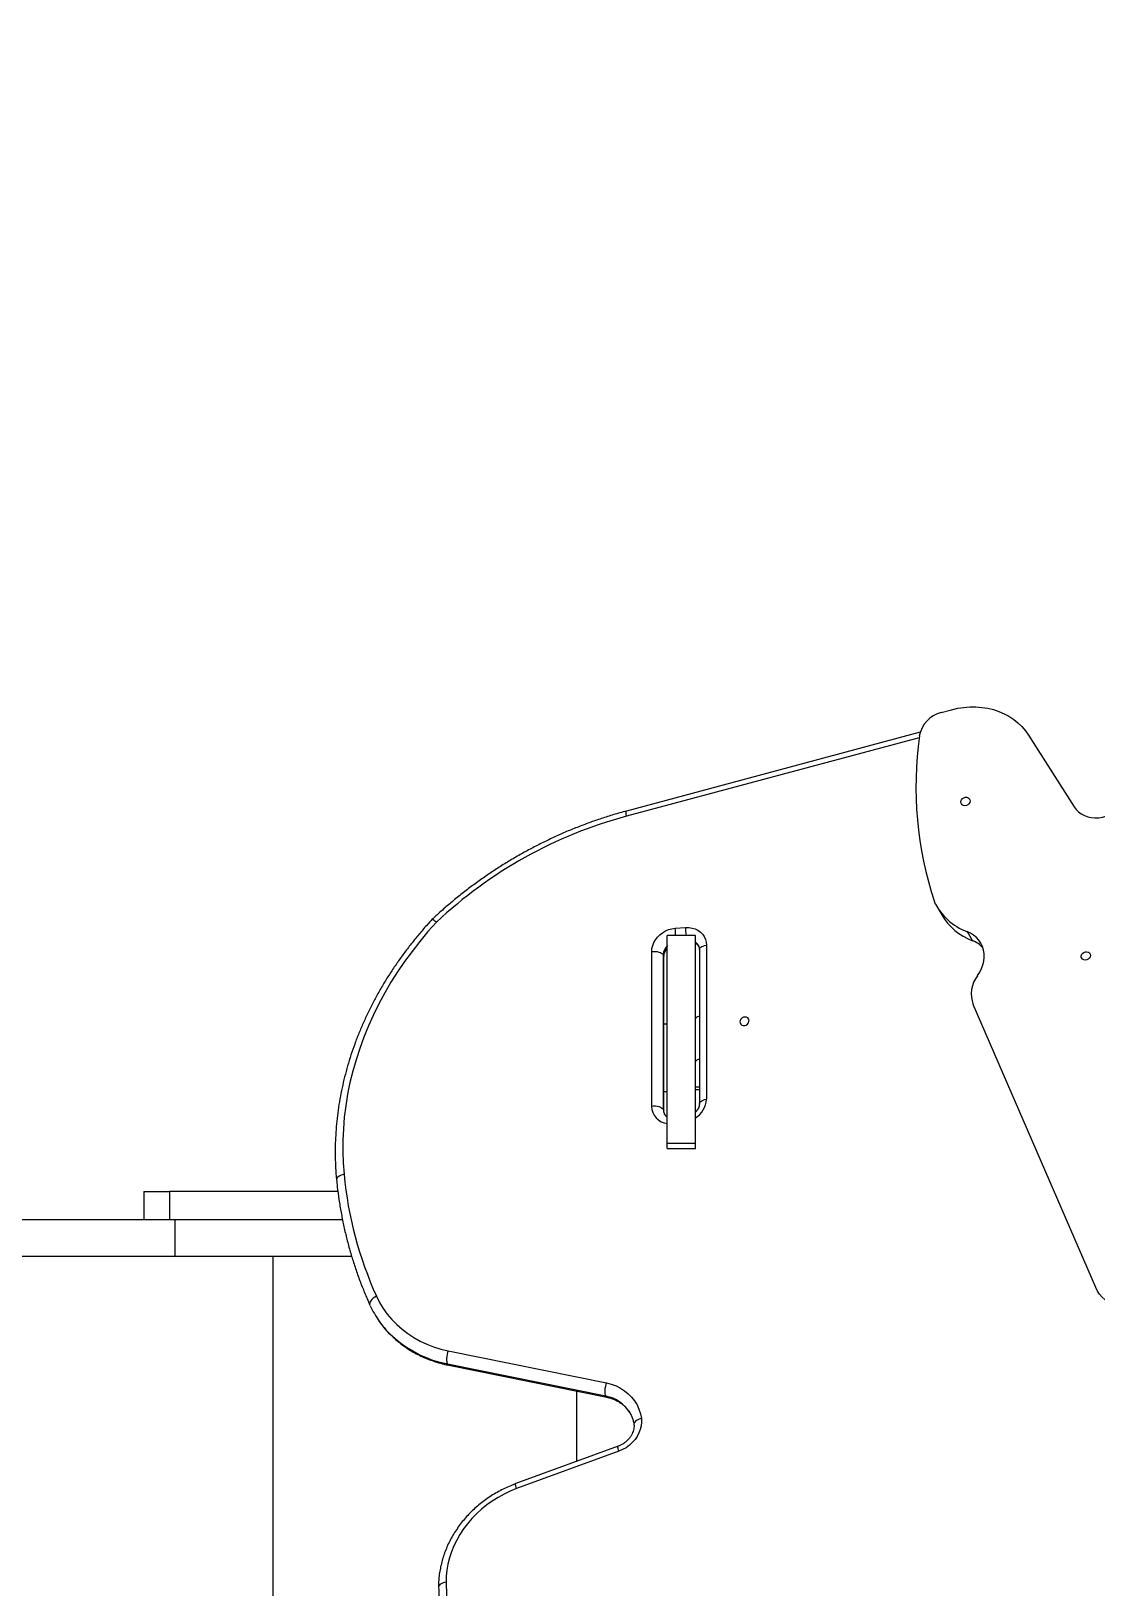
# Model space of a CAD drawing. Header units: millimetres. Extents: x -6089 to 4469, y -5168 to 4598.
# Drawn here: x -588 to 201, y 32 to 1185 of the extents above; entities that cross this region are included whole.
import ezdxf

# ---------------------------------------------------------------- set-up
doc = ezdxf.new("R2010")
doc.units = ezdxf.units.MM
doc.layers.add('DIKOM_РАЗМЕР_ЗОНА', color=7, linetype='Continuous')
doc.layers.add('DIKOM_РАЗМЕР_ОБЪЕКТА', color=7, linetype='Continuous')
doc.styles.add('style1', font='arial.ttf', dxfattribs={"width": 0.8})
doc.dimstyles.new('1-50', dxfattribs={"dimtxt": 300, "dimasz": 200, "dimexe": 100, "dimexo": 0, "dimgap": 100, "dimtad": 1, "dimdec": 0, "dimtxsty": 'style1', "dimcen": 0, "dimclrd": 7, "dimclre": 7, "dimadec": 1, "dimazin": 2, "dimtfac": 1, "dimtdec": 0, "dimtmove": 1, "dimatfit": 3, "dimfxl": 0, "dimlwd": 25, "dimlwe": 18, "dimarcsym": 0})

# ---------------------------------------------------------------- blocks, each defined once
blk = doc.blocks.new('*D16')
at = {"layer": 'Defpoints', "color": 0, "transparency": 16777216}
for p in [(252.2, 2454.2), (-3956.1, -2205.1), (1331.7, -2205.1)]:
    blk.add_point(p, dxfattribs=at)
at = {"layer": 'DIKOM_РАЗМЕР_ОБЪЕКТА', "color": 7, "lineweight": 18, "transparency": 16777216}
for p, q in [((252.2, 2454.2), (-4056.1, 2454.2)), ((1331.7, -2205.1), (-4056.1, -2205.1))]:
    blk.add_line(p, q, dxfattribs=at)
at = {"layer": 'DIKOM_РАЗМЕР_ОБЪЕКТА', "color": 7, "lineweight": 25, "transparency": 16777216}
blk.add_line((-3956.1, 2254.2), (-3956.1, -2005.1), dxfattribs=at)
at = {"layer": 'DIKOM_РАЗМЕР_ОБЪЕКТА', "color": 7, "transparency": 16777216}
for points in [[(-3989.4, 2254.2), (-3922.7, 2254.2), (-3956.1, 2454.2)], [(-3989.4, -2005.1), (-3922.7, -2005.1), (-3956.1, -2205.1)]]:
    blk.add_solid(points, dxfattribs=at)
at = {"layer": 'DIKOM_РАЗМЕР_ОБЪЕКТА', "color": 0, "transparency": 16777216, "insert": (-4209.2, 15.4), "char_height": 300, "attachment_point": 5, "rotation": 90, "style": 'style1'}
blk.add_mtext('4600', dxfattribs=at)
blk = doc.blocks.new('*D15')
at = {"layer": 'Defpoints', "color": 0, "transparency": 16777216}
for p in [(-2705.3, 275), (2537.3, -1127), (2537.3, -3223.6)]:
    blk.add_point(p, dxfattribs=at)
at = {"layer": 'DIKOM_РАЗМЕР_ОБЪЕКТА', "color": 7, "lineweight": 18, "transparency": 16777216}
for p, q in [((-2705.3, 275), (-2705.3, -3323.6)), ((2537.3, -1127), (2537.3, -3323.6))]:
    blk.add_line(p, q, dxfattribs=at)
at = {"layer": 'DIKOM_РАЗМЕР_ОБЪЕКТА', "color": 7, "lineweight": 25, "transparency": 16777216}
blk.add_line((-2505.3, -3223.6), (2337.3, -3223.6), dxfattribs=at)
at = {"layer": 'DIKOM_РАЗМЕР_ОБЪЕКТА', "color": 7, "transparency": 16777216}
for points in [[(-2505.3, -3190.3), (-2505.3, -3257), (-2705.3, -3223.6)], [(2337.3, -3190.3), (2337.3, -3257), (2537.3, -3223.6)]]:
    blk.add_solid(points, dxfattribs=at)
at = {"layer": 'DIKOM_РАЗМЕР_ОБЪЕКТА', "color": 0, "transparency": 16777216, "insert": (-84, -2970.3), "char_height": 300, "attachment_point": 5, "style": 'style1'}
blk.add_mtext('5300', dxfattribs=at)
blk = doc.blocks.new('*D13')
at = {"layer": 'Defpoints', "color": 0, "transparency": 16777216}
for p in [(-5638.6, 4598.4), (277.6, 4598.4), (709.9, -4341.7)]:
    blk.add_point(p, dxfattribs=at)
at = {"layer": 'DIKOM_РАЗМЕР_ЗОНА', "color": 7, "lineweight": 18, "transparency": 16777216}
for p, q in [((277.6, 4598.4), (-5738.6, 4598.4)), ((709.9, -4341.7), (-5738.6, -4341.7))]:
    blk.add_line(p, q, dxfattribs=at)
at = {"layer": 'DIKOM_РАЗМЕР_ЗОНА', "color": 7, "lineweight": 25, "transparency": 16777216}
blk.add_line((-5638.6, -4141.7), (-5638.6, 4398.4), dxfattribs=at)
at = {"layer": 'DIKOM_РАЗМЕР_ЗОНА', "color": 7, "transparency": 16777216}
for points in [[(-5671.9, 4398.4), (-5605.2, 4398.4), (-5638.6, 4598.4)], [(-5671.9, -4141.7), (-5605.2, -4141.7), (-5638.6, -4341.7)]]:
    blk.add_solid(points, dxfattribs=at)
at = {"layer": 'DIKOM_РАЗМЕР_ЗОНА', "color": 0, "transparency": 16777216, "insert": (-5891.7, -90.1), "char_height": 300, "attachment_point": 5, "rotation": 90, "style": 'style1'}
blk.add_mtext('8900', dxfattribs=at)

msp = doc.modelspace()

# ---------------------------------------------------------------- linework, layer by layer
at = {"color": 7, "linetype": 'Continuous', "lineweight": 15}
for p, q in [((86.2, 680.1), (93.9, 682.2)), ((70.5, 665.5), (-147.1, 607.1)), ((150.9, 663.4), (184.7, 610.2)), ((82.7, 536.9), (86.6, 530.2)), ((-111, 520.2), (-103.3, 520.7)), ((-95.9, 514.8), (-116.9, 514.8)), ((-116.9, 360.8), (-116.9, 514.8)), ((-95.9, 360.8), (-95.9, 514.8)), ((-87.9, 507.6), (-87.9, 393.4)), ((105.4, 517.7), (109.3, 511)), ((-128.4, 388.4), (-128.4, 503)), ((-119.9, 500.7), (-119.9, 386.1)), ((-119.6, 500.2), (-119.9, 500.7)), ((-119.6, 385.6), (-119.6, 500.2)), ((-119.4, 384.8), (-119.4, 499.4)), ((-93.1, 504.5), (-93.1, 390.3)), ((200.7, 253.9), (109.9, 463.6)), ((-95.5, 454), (-95.9, 454)), ((-116.9, 449), (-119.4, 449)), ((-95.9, 400.7), (-93.1, 400.7)), ((-119.9, 386.1), (-119.6, 385.6)), ((-116.9, 360.8), (-95.9, 360.8)), ((-116.9, 357), (-116.9, 360.8)), ((-95.9, 357), (-95.9, 360.8)), ((-116.9, 357), (-95.9, 357)), ((-504.8, 325), (-504.8, 304)), ((-504.8, 325), (-485.9, 325)), ((-485.9, 325), (-485.9, 304)), ((-361, 325), (-485.9, 325)), ((-481.7, 304), (-1760.2, 304)), ((-481.7, 277), (-481.7, 304)), ((-467.2, 304), (-481.7, 304)), ((-357.5, 304), (-467.2, 304)), ((-481.7, 277), (-1760.2, 277)), ((-350.9, 277), (-481.7, 277)), ((-337.3, 240.9), (-337.1, 240.6)), ((-162.5, 173.3), (-279.8, 197.1)), ((-279.4, 207), (-162, 183.2)), ((-278.9, 196.3), (-161.6, 172.5)), ((-153.4, 136.2), (-229.2, 108.5)), ((-152.8, 132.5), (-228.6, 104.8))]:
    msp.add_line(p, q, dxfattribs=at)
at = {"color": 8, "linetype": 'Continuous', "lineweight": 15}
for p, q in [((69.8, 661.4), (-147.1, 603.2)), ((-116.9, 399), (-119.4, 399)), ((-95.9, 402.7), (-93.1, 402.7)), ((-408.9, -269), (-408.9, 277)), ((-183.9, 125), (-183.9, 177))]:
    msp.add_line(p, q, dxfattribs=at)
at = {"color": 7, "linetype": 'Continuous', "lineweight": 15, "flags": 128}
for points in [[(93.9, 682.2), (98.4, 683.3), (102.9, 684), (107.4, 684.3), (111.9, 684.3), (116.3, 684), (120.6, 683.3), (124.8, 682.3), (128.9, 681), (132.8, 679.3), (136.4, 677.4), (139.9, 675.1), (143, 672.5), (146, 669.7), (148.6, 666.7), (150.9, 663.4)], [(101.1, 612.4), (100.8, 613.4), (100.8, 614.4), (101.2, 615.4), (101.9, 616.3), (102.9, 616.9), (104, 617.3), (105.1, 617.3), (106.1, 616.9), (106.9, 616.3), (107.4, 615.5), (107.5, 614.5), (107.3, 613.5), (106.7, 612.5), (105.9, 611.7), (104.8, 611.2), (103.7, 611), (102.7, 611.2), (101.7, 611.7), (101.1, 612.4)], [(184.7, 610.2), (186.2, 608.2), (187.9, 606.5), (190, 605), (192.3, 603.8), (194.8, 602.9), (197.4, 602.3), (200.1, 602.1), (202.9, 602.2), (205.7, 602.6), (208.5, 603.4), (211.2, 604.5), (213.7, 605.9)], [(-288, 524.7), (-294.3, 517.7), (-300.3, 510.5), (-306.1, 503.1), (-311.6, 495.6), (-316.8, 488), (-321.7, 480.2), (-326.3, 472.3), (-330.6, 464.3), (-334.7, 456.1), (-338.4, 447.9), (-341.8, 439.6), (-344.8, 431.2), (-347.6, 422.8), (-350, 414.3), (-352.1, 405.8), (-353.8, 397.3), (-355.2, 388.7), (-356.3, 380.2), (-357, 371.6), (-357.4, 363.1), (-357.5, 354.6), (-357.2, 346.2), (-356.5, 337.8)], [(-128.4, 503), (-128.3, 505.2), (-127.7, 507.5), (-126.8, 509.7), (-125.6, 511.7), (-124.1, 513.7), (-122.4, 515.4), (-120.4, 516.9), (-118.2, 518.2), (-115.9, 519.2), (-113.5, 519.8), (-111, 520.2)], [(-103.3, 520.7), (-100.9, 520.7), (-98.5, 520.4), (-96.2, 519.7), (-94.2, 518.7), (-92.3, 517.4), (-90.8, 515.8), (-89.5, 514), (-88.6, 512), (-88.1, 509.8), (-87.9, 507.6)], [(113.1, 485.1), (114.8, 487.6), (116.1, 490.3), (117.1, 493), (117.8, 495.8), (118, 498.6), (118, 501.4), (117.5, 504.1), (116.7, 506.6), (115.6, 509.1), (114.1, 511.3), (112.3, 513.3), (110.2, 515.1), (107.9, 516.5), (105.4, 517.7)], [(-128.4, 503), (-127.1, 503.1), (-125.7, 503.1), (-124.4, 502.9), (-123.1, 502.6), (-122, 502.3), (-121.1, 501.8), (-120.4, 501.3), (-119.9, 500.7)], [(190.3, 498), (189.9, 498.9), (190, 499.9), (190.4, 500.9), (191.1, 501.8), (192.1, 502.4), (193.1, 502.8), (194.2, 502.8), (195.3, 502.5), (196, 501.9), (196.5, 501), (196.7, 500), (196.5, 499), (195.9, 498), (195, 497.3), (194, 496.8), (192.9, 496.6), (191.8, 496.7), (190.9, 497.2), (190.3, 498)], [(-95.9, 453.1), (-95.8, 453.5), (-95.6, 453.9), (-95.3, 454.2), (-94.8, 454.6), (-94.3, 454.8), (-93.6, 455.1), (-93.1, 455.2)], [(-56.7, 453), (-57.3, 453.7), (-58.2, 454.2), (-59.3, 454.3), (-60.4, 454.2), (-61.4, 453.7), (-62.3, 452.9), (-62.8, 451.9), (-63.1, 450.9), (-62.9, 449.9), (-62.4, 449.1), (-61.6, 448.4), (-60.6, 448.1), (-59.5, 448.1), (-58.4, 448.5), (-57.5, 449.1), (-56.8, 450), (-56.4, 451), (-56.3, 452), (-56.7, 453)], [(-95.9, 421.3), (-95.8, 421.6), (-95.6, 422), (-95.3, 422.3), (-94.8, 422.7), (-94.3, 422.9), (-93.6, 423.2), (-93.1, 423.3)], [(-128.4, 388.4), (-127.1, 388.5), (-125.7, 388.5), (-124.4, 388.3), (-123.1, 388), (-122, 387.7), (-121.1, 387.2), (-120.4, 386.7), (-119.9, 386.1)], [(231.1, 239.3), (227.9, 239), (224.7, 238.9), (221.5, 239.1), (218.4, 239.7), (215.5, 240.5), (212.7, 241.7), (210.1, 243.1), (207.7, 244.8), (205.5, 246.8), (203.6, 248.9), (202, 251.3), (200.7, 253.9)], [(-332.4, 247.4), (-330.1, 242.8), (-327.4, 238.3), (-324.4, 234.1), (-321.1, 230.1), (-317.4, 226.4), (-313.5, 222.9), (-309.3, 219.7), (-304.8, 216.8), (-300.1, 214.2), (-295.2, 211.9), (-290.1, 209.9), (-284.8, 208.3), (-279.4, 207)], [(-279.4, 207), (-279.8, 205.6), (-280.1, 204.2), (-280.4, 202.8), (-280.5, 201.4), (-280.5, 200), (-280.4, 198.8), (-280.2, 197.8), (-279.8, 197.1)], [(-162, 183.2), (-162.5, 181.9), (-162.8, 180.4), (-163.1, 179), (-163.2, 177.6), (-163.2, 176.3), (-163.1, 175.1), (-162.9, 174.1), (-162.5, 173.3)], [(-162, 183.2), (-158.4, 182.3), (-154.9, 181), (-151.6, 179.3), (-148.5, 177.4), (-145.8, 175.1), (-143.3, 172.6), (-141.1, 169.8), (-139.3, 166.8), (-137.9, 163.6), (-136.8, 160.2), (-136.1, 156.7)], [(-136.1, 156.7), (-136, 154), (-136.3, 151.4), (-136.9, 148.7), (-137.9, 146.1), (-139.2, 143.5), (-140.8, 141.1), (-142.8, 138.9), (-145, 136.9), (-147.4, 135.1), (-150, 133.7), (-152.8, 132.5)], [(-228.6, 104.8), (-233.3, 102.9), (-237.8, 100.8), (-242.3, 98.3), (-246.6, 95.6), (-250.7, 92.7), (-254.6, 89.5), (-258.3, 86.2), (-261.8, 82.6), (-265, 78.8), (-268, 74.9), (-270.6, 70.8), (-273, 66.6), (-275.1, 62.3), (-276.9, 57.9), (-278.3, 53.4), (-279.5, 48.9), (-280.3, 44.4), (-280.7, 39.9), (-280.8, 35.4)], [(-280.8, 35.4), (-280.4, 16.3)]]:
    msp.add_lwpolyline(points, dxfattribs=at)
at = {"color": 8, "linetype": 'Continuous', "lineweight": 15, "flags": 128}
for points in [[(-147.1, 603.2), (-147.3, 604.4), (-147.4, 605.5), (-147.4, 606.3), (-147.3, 606.8), (-147.2, 607.1), (-147.1, 607.1)], [(-93.1, 504.5), (-93, 504.9), (-92.7, 505.5), (-92.1, 506.1), (-91.3, 506.6), (-90.3, 507), (-89.2, 507.4), (-87.9, 507.6)], [(-119.6, 500.2), (-119.4, 499.6), (-119.4, 499.4)], [(-93.1, 390.3), (-93, 390.7), (-92.7, 391.3), (-92.1, 391.9), (-91.3, 392.4), (-90.3, 392.9), (-89.2, 393.2), (-87.9, 393.4)], [(-119.6, 385.6), (-119.4, 385), (-119.4, 384.8)], [(-356.5, 337.8), (-357.9, 337.5), (-359.1, 337), (-360.2, 336.4), (-361.1, 335.8), (-361.7, 335.1), (-362, 334.4), (-362, 333.7)], [(-332.4, 247.4), (-333.7, 246.7), (-334.8, 245.9), (-335.8, 245), (-336.6, 244.1), (-337.2, 243.2), (-337.4, 242.3), (-337.5, 241.5), (-337.3, 240.9)], [(-279.8, 197.1), (-285.3, 198.3), (-290.6, 199.9), (-295.8, 201.9), (-300.8, 204.1), (-305.6, 206.6), (-310.2, 209.4), (-314.5, 212.5), (-318.6, 215.8), (-322.5, 219.4), (-326, 223.3), (-329.3, 227.4), (-330.5, 229)], [(-152.8, 132.5), (-153.1, 133.6), (-153.3, 134.6), (-153.5, 135.3), (-153.5, 135.9), (-153.4, 136.1), (-153.4, 136.2)], [(-228.6, 104.8), (-228.9, 105.9), (-229.2, 106.9), (-229.3, 107.7), (-229.3, 108.2), (-229.3, 108.4), (-229.2, 108.5)], [(-280.8, 35.4), (-282.2, 35.2), (-283.5, 34.8), (-284.5, 34.3), (-285.4, 33.7), (-286, 33.1), (-286.3, 32.4), (-286.4, 32)]]:
    msp.add_lwpolyline(points, dxfattribs=at)
at = {"color": 7, "linetype": 'Continuous', "lineweight": 15}
for centre, radius, start, end in [((91.4, 659), 21.8, 103.9526, 170.0247), ((340.9, 625.4), 273.5, 172.1403, 198.2129), ((-60.8, 282.8), 331.9, 105.084, 133.2169), ((121.1, 559.3), 44.5, 205.8532, 249.2622), ((125.1, 552.8), 44.7, 210.408, 249.213), ((101.9, 492), 20.4, 42.0501, 68.9252), ((130.2, 471.5), 21.8, 141.5198, 201.3968), ((-73.7, 364.8), 284.1, 185.4567, 204.4099), ((-270.6, 271.1), 73.2, 204.8241, 215.1307)]:
    msp.add_arc(centre, radius, start, end, dxfattribs=at)
at = {"color": 8, "linetype": 'Continuous', "lineweight": 15}
for centre, radius, start, end in [((-85.3, 518.7), 25.8, 176.7028, 188.7558), ((-77.7, 519.2), 25.7, 176.6719, 190.0066), ((-110.1, 500.4), 9.73, 133.5956, 178.5842), ((-100.3, 503.7), 7.48, 29.8865, 53.5805), ((-100.1, 503.2), 7.5, 29.9089, 55.9564), ((-109.9, 500), 9.68, 135.6222, 178.6392), ((-105.3, 394.2), 17.4, 302.7899, 357.5289), ((-115.3, 388.5), 13.2, 180.5728, 263.0881), ((-112.3, 386), 7.53, 179.6219, 209.2713), ((-112.1, 385.6), 7.53, 179.6185, 209.8104), ((-278.6, 197.6), 1.39, 203.6634, 256.4186), ((-167.4, 147), 26.8, 31.2932, 79.5603), ((-161.3, 173.8), 1.39, 203.6812, 256.3057)]:
    msp.add_arc(centre, radius, start, end, dxfattribs=at)
at = {"color": 7, "linetype": 'Continuous', "lineweight": 15}
for points, knots in [([(-147.1, 607.1), (-148.7, 606.7), (-153.4, 605.4), (-161.2, 603.1), (-170.2, 600.1), (-179.2, 596.8), (-188.2, 593.3), (-197, 589.5), (-205.7, 585.4), (-214.4, 581.1), (-222.9, 576.6), (-231.2, 571.8), (-239.5, 566.8), (-247.5, 561.6), (-255.5, 556.1), (-263.2, 550.4), (-270.8, 544.5), (-278.2, 538.4), (-285.1, 532.5), (-289.4, 528.4), (-291.4, 526.6)], [0, 0, 0, 0, 0.030532, 0.088056, 0.145582, 0.203109, 0.260638, 0.318168, 0.375699, 0.433231, 0.490763, 0.548296, 0.605829, 0.663363, 0.720897, 0.778431, 0.835965, 0.893499, 0.951033, 1, 1, 1, 1]), ([(-291.4, 526.6), (-292.2, 525.7), (-295, 522.7), (-299.7, 517.3), (-305.4, 510.4), (-310.9, 503.3), (-316.1, 496.1), (-321.1, 488.8), (-325.9, 481.3), (-330.3, 473.8), (-334.5, 466.1), (-338.5, 458.3), (-342.1, 450.4), (-345.5, 442.5), (-348.6, 434.4), (-351.4, 426.4), (-353.9, 418.2), (-356.1, 410.1), (-358, 401.9), (-359.6, 393.7), (-360.9, 385.5), (-361.9, 377.2), (-362.6, 369), (-363, 360.8), (-363.1, 352.7), (-362.9, 344.5), (-362.5, 338.2), (-362.1, 334.6), (-362, 333.7)], [0, 0, 0, 0, 0.015345, 0.055847, 0.096349, 0.136851, 0.17735, 0.217847, 0.258341, 0.298831, 0.339319, 0.379802, 0.42028, 0.460754, 0.501221, 0.541681, 0.582135, 0.622581, 0.663018, 0.703447, 0.743866, 0.784274, 0.824672, 0.86506, 0.905435, 0.945799, 0.986152, 1, 1, 1, 1]), ([(-288, 524.7), (-288, 524.7), (-288.4, 525), (-289.3, 525.7), (-290.4, 526.4), (-291.2, 526.8), (-291.3, 526.6), (-291.3, 526.5)], [0, 0, 0, 0, 0.007923, 0.211465, 0.531761, 0.851853, 1, 1, 1, 1]), ([(-95.9, 509.2), (-95.5, 509), (-94.8, 508.5), (-94.1, 507.8), (-93.7, 507.2), (-93.6, 506.9)], [0, 0, 0, 0, 0.313632, 0.691864, 1, 1, 1, 1]), ([(-119.4, 499.4), (-119.4, 499.6), (-119.4, 500.2), (-119.2, 501.3), (-118.6, 502.7), (-117.9, 504.1), (-117.2, 505), (-116.9, 505.4)], [0, 0, 0, 0, 0.096674, 0.334236, 0.56332, 0.785647, 1, 1, 1, 1]), ([(-93.8, 507.4), (-93.8, 507.3), (-93.5, 506.9), (-93.2, 506), (-93.1, 505), (-93.1, 504.5), (-93.1, 504.5)], [0, 0, 0, 0, 0.101598, 0.550559, 0.932203, 1, 1, 1, 1]), ([(-118.6, 381.8), (-118.8, 382.2), (-119.1, 382.8), (-119.3, 383.8), (-119.4, 384.5), (-119.4, 384.8)], [0, 0, 0, 0, 0.382571, 0.774145, 1, 1, 1, 1]), ([(-116.9, 380.3), (-116.9, 380.3), (-117.4, 380.6), (-118.1, 381.2), (-118.7, 381.8), (-118.9, 382.3), (-118.9, 382.3)], [0, 0, 0, 0, 0.092664, 0.494621, 0.923363, 1, 1, 1, 1]), ([(-93.1, 390.3), (-93.1, 390.1), (-93.1, 389.5), (-93.3, 388.4), (-93.8, 386.9), (-94.6, 385.5), (-95.3, 384.5), (-95.8, 384.1), (-95.9, 384)], [0, 0, 0, 0, 0.092156, 0.318608, 0.536996, 0.74892, 0.957372, 1, 1, 1, 1]), ([(-362, 333.7), (-361.9, 332), (-361.4, 327.1), (-360.3, 319), (-358.7, 309.5), (-356.9, 300.1), (-354.7, 290.8), (-352.3, 281.5), (-349.5, 272.4), (-346.5, 263.4), (-343.1, 254.5), (-340, 247), (-338, 242.5), (-337.3, 240.9)], [0, 0, 0, 0, 0.052809, 0.151986, 0.251154, 0.350306, 0.449444, 0.548568, 0.647679, 0.746778, 0.845866, 0.944945, 1, 1, 1, 1]), ([(-330.3, 228.9), (-329.7, 228), (-328.1, 225.7), (-325.3, 222.3), (-321.9, 218.8), (-318.3, 215.4), (-314.5, 212.2), (-310.5, 209.3), (-306.3, 206.6), (-301.8, 204.2), (-297.3, 202), (-292.5, 200.1), (-287.6, 198.4), (-283.1, 197.2), (-280.1, 196.5), (-278.9, 196.3)], [0, 0, 0, 0, 0.055432, 0.13571, 0.216015, 0.296363, 0.37677, 0.457247, 0.537803, 0.618445, 0.699175, 0.779995, 0.860902, 0.941894, 1, 1, 1, 1]), ([(-161.6, 172.5), (-161.1, 172.4), (-159.7, 172.1), (-157.5, 171.4), (-154.9, 170.3), (-152.5, 169), (-150.3, 167.5), (-148.3, 165.7), (-146.5, 163.8), (-145.2, 162.1), (-144.7, 161.1), (-144.5, 160.8)], [0, 0, 0, 0, 0.060769, 0.186253, 0.312138, 0.43884, 0.566521, 0.695318, 0.825266, 0.956265, 1, 1, 1, 1]), ([(-141.6, 152.5), (-141.6, 152.3), (-141.5, 151.5), (-141.6, 150), (-141.9, 148.1), (-142.5, 146.3), (-143.4, 144.5), (-144.5, 142.7), (-145.9, 141.1), (-147.4, 139.6), (-149.2, 138.3), (-151, 137.2), (-152.5, 136.5), (-153.3, 136.2), (-153.4, 136.2)], [0, 0, 0, 0, 0.042219, 0.142894, 0.241189, 0.337055, 0.431274, 0.524438, 0.616956, 0.709081, 0.800965, 0.892687, 0.979568, 1, 1, 1, 1]), ([(-144.5, 160.8), (-144.3, 160.3), (-143.5, 159), (-142.6, 156.8), (-141.9, 154.4), (-141.7, 152.8), (-141.6, 152.1)], [0, 0, 0, 0, 0.194229, 0.485631, 0.776292, 1, 1, 1, 1]), ([(-136.1, 156.7), (-136.2, 156.7), (-136.7, 156.5), (-138, 156.2), (-139.8, 155.3), (-141.1, 154.2), (-141.7, 153.1), (-141.6, 152.6), (-141.5, 152.4)], [0, 0, 0, 0, 0.014378, 0.162797, 0.41013, 0.657452, 0.904774, 1, 1, 1, 1]), ([(-229.2, 108.5), (-230.1, 108.1), (-232.5, 107.2), (-236.4, 105.5), (-240.9, 103.3), (-245.3, 100.8), (-249.6, 98), (-253.7, 95.1), (-257.6, 91.9), (-261.3, 88.5), (-264.8, 85), (-268.1, 81.3), (-271.1, 77.4), (-273.9, 73.3), (-276.5, 69.2), (-278.7, 64.9), (-280.7, 60.5), (-282.4, 56.1), (-283.8, 51.6), (-284.9, 47), (-285.8, 42.4), (-286.3, 37.9), (-286.4, 34.4), (-286.4, 32.4), (-286.4, 32)], [0, 0, 0, 0, 0.026104, 0.074143, 0.122192, 0.170248, 0.218311, 0.266376, 0.314445, 0.362514, 0.410581, 0.458644, 0.5067, 0.554744, 0.602772, 0.650777, 0.698754, 0.746695, 0.794593, 0.842439, 0.890227, 0.937949, 0.9856, 1, 1, 1, 1]), ([(-286.4, 32), (-286.3, 28.8), (-286.2, 19.7), (-285.7, 4.6), (-284.9, -13.3), (-283.7, -31.1), (-282.3, -48.8), (-280.5, -66.5), (-278.4, -84.1), (-276.1, -101.6), (-273.4, -119.1), (-270.4, -136.5), (-267.1, -153.8), (-263.5, -171), (-259.7, -188.1), (-255.5, -205.2), (-251, -222.1), (-246.2, -238.9), (-241.2, -255.7), (-235.8, -272.3), (-230.2, -288.8), (-224.2, -305.2), (-218, -321.4), (-211.5, -337.6), (-204.6, -353.6), (-198.6, -367.1), (-194.8, -375.2), (-193.5, -378)], [0, 0, 0, 0, 0.021937, 0.063484, 0.10503, 0.146575, 0.188119, 0.229662, 0.271204, 0.312744, 0.354284, 0.395823, 0.43736, 0.478897, 0.520432, 0.561967, 0.6035, 0.645033, 0.686565, 0.728096, 0.769626, 0.811156, 0.852685, 0.894214, 0.935742, 0.977269, 1, 1, 1, 1])]:
    msp.add_open_spline(points, degree=3, knots=knots, dxfattribs=at)

# ---------------------------------------------------------------- dimensions: what is measured, and where the dimension line sits
at = {"layer": 'DIKOM_РАЗМЕР_ЗОНА'}
dim = msp.add_linear_dim(base=(-5638.6, 4598.4), p1=(709.9, -4341.7), p2=(277.6, 4598.4), angle=270, text='8900', dimstyle='1-50', override={"dimscale": 1, "dimtix": 0, "dimtofl": 1, "dimtmove": 1, "dimatfit": 3}, dxfattribs=at)
dim.commit()
dim.dimension.update_dxf_attribs({"geometry": '*D13', "text_midpoint": (-5638.6, -90.1), "dimtype": 160})
at = {"layer": 'DIKOM_РАЗМЕР_ОБЪЕКТА'}
dim = msp.add_linear_dim(base=(-3956.1, -2205.1), p1=(252.2, 2454.2), p2=(1331.7, -2205.1), angle=270, text='4600', dimstyle='1-50', override={"dimscale": 1, "dimtix": 0, "dimtofl": 1, "dimtmove": 1, "dimatfit": 3}, dxfattribs=at)
dim.commit()
dim.dimension.update_dxf_attribs({"geometry": '*D16', "text_midpoint": (-3956.1, 15.4), "dimtype": 160})
dim = msp.add_linear_dim(base=(2537.3, -3223.6), p1=(-2705.3, 275), p2=(2537.3, -1127), text='5300', dimstyle='1-50', dxfattribs=at)
dim.commit()
dim.dimension.update_dxf_attribs({"geometry": '*D15', "text_midpoint": (-84, -3223.6), "dimtype": 160})

doc.saveas('drawing.dxf')
